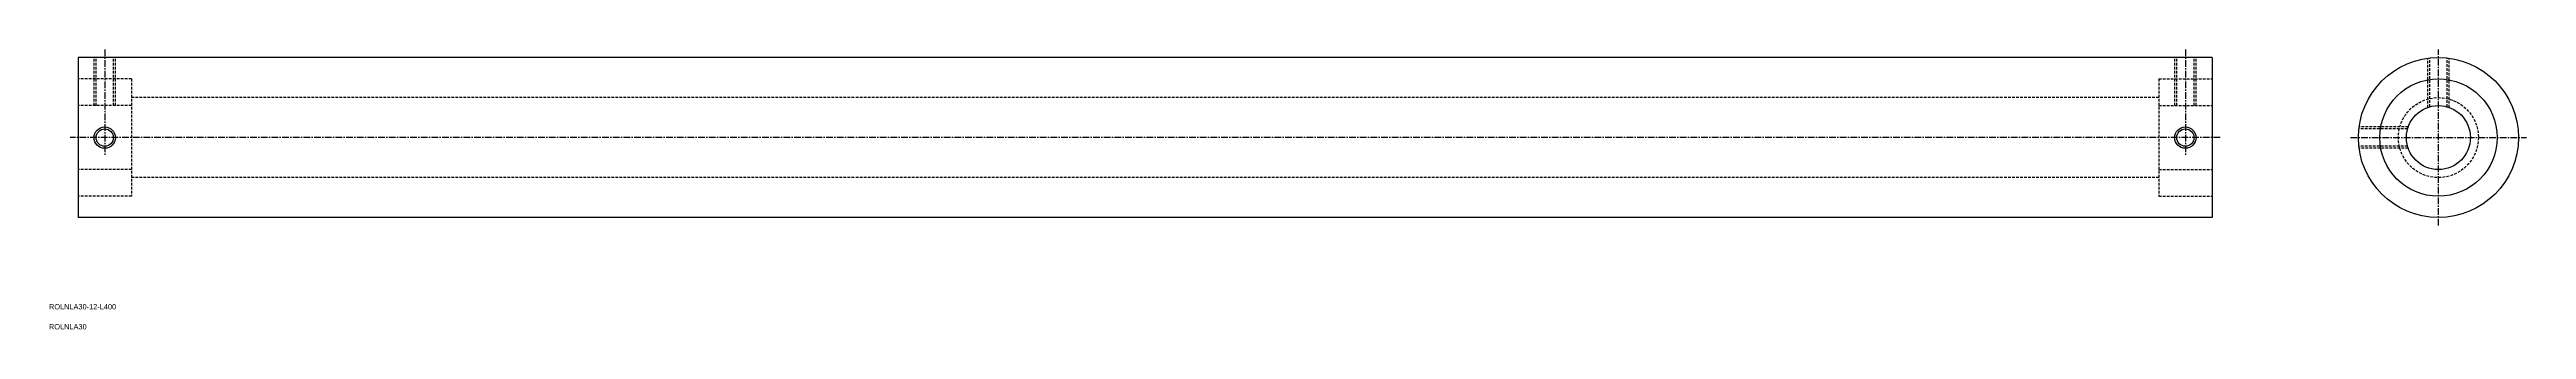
# Model space of a CAD drawing. Extents: x 32 to 496, y -10 to 42.
import ezdxf

# ---------------------------------------------------------------- set-up
doc = ezdxf.new("R2010")
doc.units = 0
doc.linetypes.add('CENTER', pattern=[2, 1.25, -0.25, 0.25, -0.25])
doc.linetypes.add('DASHED', pattern=[0.75, 0.5, -0.25])
doc.layers.get('0').update_dxf_attribs({"linetype": 'CONTINUOUS'})
doc.layers.add('CENTER', color=1, linetype='CENTER')

msp = doc.modelspace()

# ---------------------------------------------------------------- linework, layer by layer
at = {"color": 7, "linetype": 'CONTINUOUS'}
for p, q in [((37.21, 40.85), (37.21, 10.85)), ((437.21, 40.85), (37.21, 40.85)), ((437.21, 40.85), (437.21, 10.85)), ((437.21, 10.85), (37.21, 10.85))]:
    msp.add_line(p, q, dxfattribs=at)
at = {"color": 3, "linetype": 'DASHED'}
for p, q in [((40.21, 31.85), (40.21, 40.85)), ((40.59, 31.85), (40.59, 40.85)), ((43.83, 31.85), (43.83, 40.85)), ((44.21, 31.85), (44.21, 40.85)), ((430.21, 31.85), (430.21, 40.85)), ((430.59, 31.85), (430.59, 40.85)), ((433.83, 31.85), (433.83, 40.85)), ((434.21, 31.85), (434.21, 40.85)), ((477.64, 31.51), (477.64, 40.72)), ((478.02, 31.63), (478.02, 40.76)), ((481.26, 31.63), (481.26, 40.76)), ((481.64, 31.51), (481.64, 40.72)), ((47.21, 36.85), (37.21, 36.85)), ((47.21, 36.85), (47.21, 14.85)), ((427.21, 33.35), (47.21, 33.35)), ((427.21, 36.85), (437.21, 36.85)), ((427.21, 36.85), (427.21, 14.85)), ((47.21, 31.85), (37.21, 31.85)), ((427.21, 31.85), (437.21, 31.85)), ((473.87, 27.47), (464.73, 27.47)), ((473.87, 24.23), (464.73, 24.23)), ((473.99, 27.85), (464.78, 27.85)), ((473.99, 23.85), (464.78, 23.85)), ((47.21, 19.85), (37.21, 19.85)), ((427.21, 19.85), (437.21, 19.85)), ((47.21, 14.85), (37.21, 14.85)), ((427.21, 18.35), (47.21, 18.35)), ((427.21, 14.85), (437.21, 14.85))]:
    msp.add_line(p, q, dxfattribs=at)
at = {"color": 7, "linetype": 'CONTINUOUS'}
for centre, radius in [((479.64, 25.85), 15), ((479.64, 25.85), 11), ((479.64, 25.85), 6), ((42.21, 25.85), 1.62), ((432.21, 25.85), 1.62)]:
    msp.add_circle(centre, radius, dxfattribs=at)
at = {"color": 3, "linetype": 'DASHED'}
msp.add_circle((479.64, 25.85), 7.5, dxfattribs=at)
at = {"color": 3, "linetype": 'CONTINUOUS'}
for centre in [(42.21, 25.85), (432.21, 25.85)]:
    msp.add_circle(centre, 2, dxfattribs=at)
at = {"layer": 'CENTER', "color": 1, "linetype": 'CENTER'}
for p, q in [((42.21, 42.35), (42.21, 22.35)), ((432.21, 42.35), (432.21, 22.35)), ((479.64, 9.35), (479.64, 42.35)), ((438.71, 25.85), (35.71, 25.85)), ((463.14, 25.85), (496.14, 25.85))]:
    msp.add_line(p, q, dxfattribs=at)

# ---------------------------------------------------------------- texts
at = {"color": 7, "linetype": 'CONTINUOUS'}
for s, p in [('ROLNLA30-12-L400', (31.75, -6.36)), ('ROLNLA30', (31.75, -10.11))]:
    msp.add_text(s, height=1, dxfattribs=at).set_placement(p)

doc.saveas('drawing.dxf')
